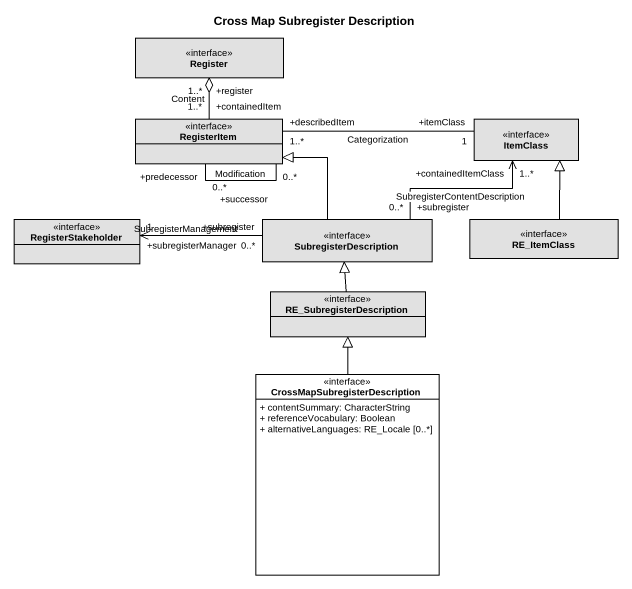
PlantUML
@startuml
title Cross Map Subregister Description
hide circle
hide empty members
skinparam classAttributeIconSize 0
class Register <<interface>> #E1E1E1
class RegisterItem <<interface>> #E1E1E1
class ItemClass <<interface>> #E1E1E1
class RegisterStakeholder <<interface>> #E1E1E1
class SubregisterDescription <<interface>> #E1E1E1
class RE_ItemClass <<interface>> #E1E1E1
class RE_SubregisterDescription <<interface>> #E1E1E1
class "CrossMapSubregisterDescription" as CrossMapSubregisterDescripti <<interface>> #FFFFFF {
  + contentSummary: CharacterString
  + referenceVocabulary: Boolean
  + alternativeLanguages: RE_Locale [0..*]
}
Register "+register\n1..*" o-- "+containedItem\n1..*" RegisterItem : Content
RegisterItem "+predecessor\n0..*" -- "+successor\n0..*" RegisterItem : Modification
RegisterItem "+describedItem\n1..*" -right- "+itemClass\n1" ItemClass : Categorization
SubregisterDescription -up-|> RegisterItem
SubregisterDescription "+subregister\n0..*" -right-> "+containedItemClass\n1..*" ItemClass : SubregisterContentDescription
SubregisterDescription "+subregister\n0..*" -left-> "+subregisterManager\n1" RegisterStakeholder : SubregisterManagement
RE_ItemClass -up-|> ItemClass
RE_SubregisterDescription -up-|> SubregisterDescription
CrossMapSubregisterDescripti -up-|> RE_SubregisterDescription
@enduml
